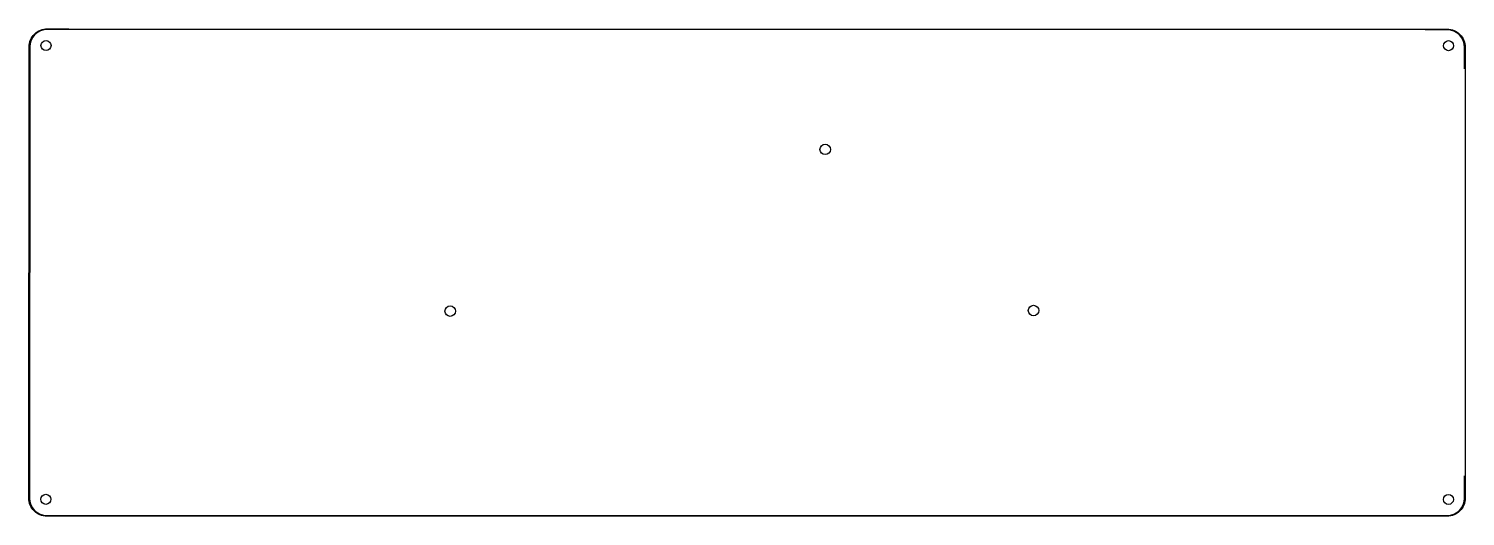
# Model space of a CAD drawing. Header units: millimetres. Extents: x -340 to -12, y 12 to 123.
import ezdxf

# ---------------------------------------------------------------- set-up
doc = ezdxf.new("R2010")
doc.units = ezdxf.units.MM
doc.layers.get('0').update_dxf_attribs({"linetype": 'CONTINUOUS'})

msp = doc.modelspace()

# ---------------------------------------------------------------- linework, layer by layer
for p, q in [((-331.03, 123.05), (-335.95, 123.05)), ((-21, 122.95), (-331.03, 123.05)), ((-15.95, 122.95), (-21, 122.95)), ((-339.95, 119.05), (-339.95, 114)), ((-11.95, 114.03), (-11.95, 118.95)), ((-339.95, 114), (-340.05, 20.97)), ((-340.05, 20.97), (-340.05, 15.95)), ((-11.95, 15.95), (-11.95, 21)), ((-336.05, 11.95), (-15.95, 11.95))]:
    msp.add_line(p, q)
msp.add_lwpolyline([(-15.95, 123.1, -0.414214), (-11.8, 118.95), (-11.8, 114.03), (-11.8, 21), (-11.8, 15.95, -0.414214), (-15.95, 11.8), (-336.05, 11.8, -0.414214), (-340.2, 15.95), (-340.2, 20.97), (-340.1, 114), (-340.1, 119.05, -0.414214), (-335.95, 123.2), (-331.03, 123.2), (-21, 123.1)], format="xyb", close=True)
for centre, radius in [((-336.25, 119.35), 1.15), ((-15.62, 119.33), 1.15), ((-158.12, 95.63), 1.2), ((-243.84, 58.67), 1.2), ((-110.49, 58.8), 1.2), ((-336.28, 15.67), 1.15), ((-15.65, 15.65), 1.15)]:
    msp.add_circle(centre, radius)
for centre, start, end in [((-335.95, 119.05), 90, 180), ((-15.95, 118.95), 0, 90), ((-336.05, 15.95), 180, 270), ((-15.95, 15.95), -90, 0)]:
    msp.add_arc(centre, 4, start, end)

doc.saveas('drawing.dxf')
